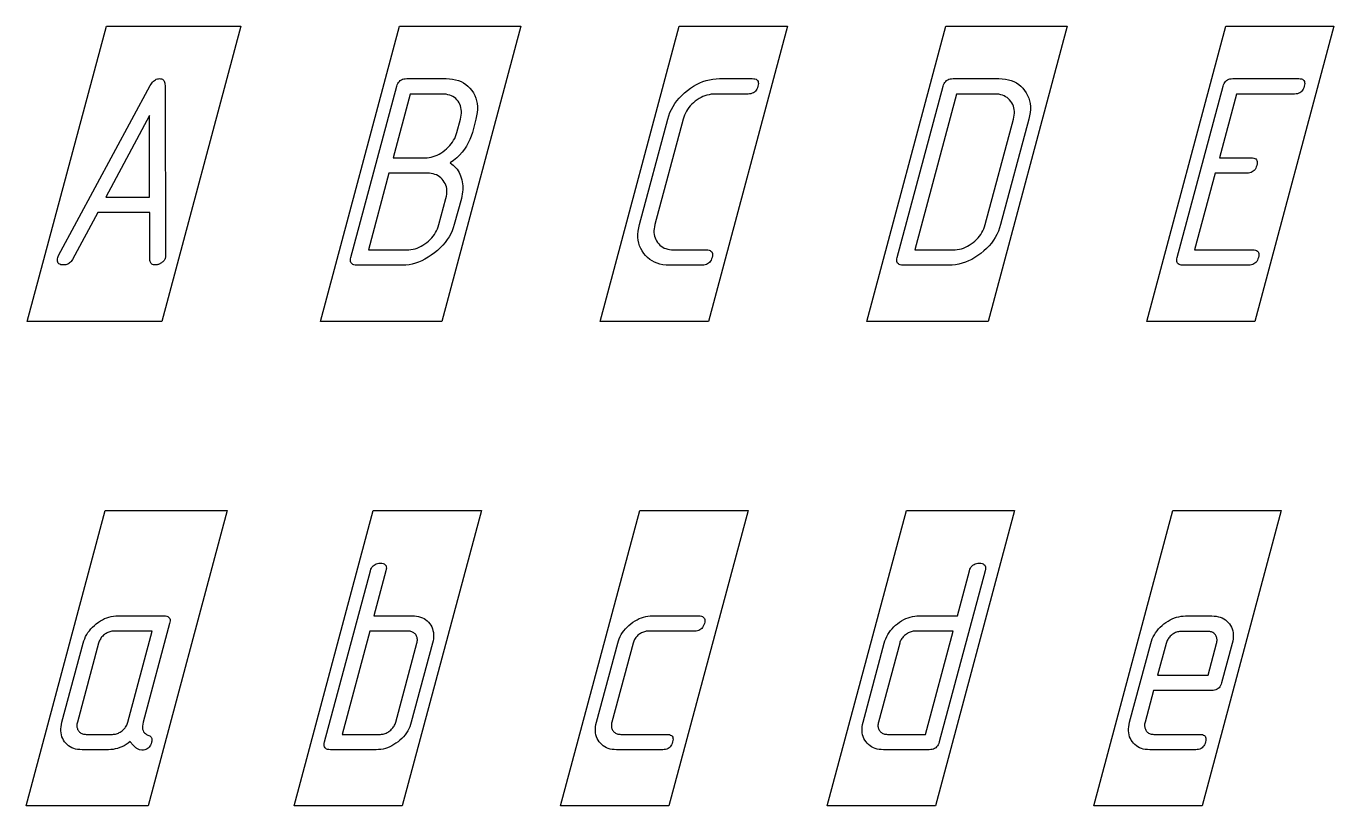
# Model space of a CAD drawing. Extents: x -1 to 349, y -110 to 9.
# Drawn here: x -0.66 to 48.04, y -56.25 to -27.2 of the extents above; entities that cross this region are included whole.
import ezdxf

# ---------------------------------------------------------------- set-up
doc = ezdxf.new("R2010")
doc.units = 0
for name, color, linetype in [('GOST_FRAME', 4, 'CONTINUOUS'), ('GOST_LAT_LOW', 6, 'CONTINUOUS'), ('GOST_LAT_UP', 5, 'CONTINUOUS')]:
    doc.layers.add(name, color=color, linetype=linetype)

msp = doc.modelspace()

# ---------------------------------------------------------------- linework, layer by layer
at = {"layer": 'GOST_FRAME'}
for points in [[(2.3272, -27.198), (7.3388, -27.198), (4.3914, -38.198), (-0.6203, -38.198)], [(13.2441, -27.198), (17.7657, -27.198), (14.8183, -38.198), (10.2967, -38.198)], [(23.6627, -27.198), (27.6943, -27.198), (24.7469, -38.198), (20.7153, -38.198)], [(33.5913, -27.198), (38.1129, -27.198), (35.1655, -38.198), (30.6439, -38.198)], [(44.0182, -27.198), (48.0415, -27.198), (45.094, -38.198), (41.0708, -38.198)], [(2.2857, -45.2511), (6.8239, -45.2511), (3.8764, -56.2511), (-0.6618, -56.2511)], [(12.2641, -45.2511), (16.2956, -45.2511), (13.3482, -56.2511), (9.3166, -56.2511)], [(22.1926, -45.2511), (26.2242, -45.2511), (23.2768, -56.2511), (19.2452, -56.2511)], [(32.1212, -45.2511), (36.1528, -45.2511), (33.2053, -56.2511), (29.1738, -56.2511)], [(42.0498, -45.2511), (46.0813, -45.2511), (43.1339, -56.2511), (39.1023, -56.2511)]]:
    msp.add_lwpolyline(points, close=True, dxfattribs=at)
at = {"layer": 'GOST_LAT_LOW'}
for points in [[(12.3787, -54.1595), (10.6678, -54.1595), (10.6133, -54.1566), (10.5662, -54.1478), (10.5265, -54.1333), (10.4942, -54.113), (10.4692, -54.0868), (10.4516, -54.0548), (10.4414, -54.017), (10.4386, -53.9734), (10.4431, -53.924), (10.455, -53.8688), (12.1641, -47.49), (12.1814, -47.4364), (12.203, -47.3884), (12.2289, -47.346), (12.2591, -47.3093), (12.2936, -47.2782), (12.3324, -47.2528), (12.3754, -47.2331), (12.4228, -47.2189), (12.4745, -47.2105), (12.5305, -47.2076), (12.5834, -47.2105), (12.6291, -47.2189), (12.6677, -47.2331), (12.6991, -47.2528), (12.7234, -47.2782), (12.7405, -47.3093), (12.7504, -47.346), (12.7532, -47.3884), (12.7488, -47.4364), (12.7372, -47.49), (12.2877, -49.1678), (13.7163, -49.1678), (13.8005, -49.1707), (13.8805, -49.1796), (13.9563, -49.1943), (14.0279, -49.215), (14.0952, -49.2415), (14.1582, -49.2739), (14.2171, -49.3123), (14.2717, -49.3565), (14.322, -49.4066), (14.3682, -49.4626), (14.4088, -49.523), (14.4427, -49.586), (14.4699, -49.6519), (14.4904, -49.7204), (14.5042, -49.7917), (14.5113, -49.8658), (14.5116, -49.9426), (14.5053, -50.0221), (14.4922, -50.1044), (14.4724, -50.1894), (13.6824, -53.1379), (13.6566, -53.2229), (13.6256, -53.3051), (13.5893, -53.3847), (13.5478, -53.4615), (13.5011, -53.5355), (13.4491, -53.6068), (13.3918, -53.6754), (13.3294, -53.7412), (13.2616, -53.8043), (13.1886, -53.8646), (13.1125, -53.9206), (13.0353, -53.9708), (12.957, -54.015), (12.8776, -54.0533), (12.7972, -54.0858), (12.7156, -54.1123), (12.633, -54.1329), (12.5493, -54.1477), (12.4646, -54.1565)], [(32.9751, -54.1595), (31.2641, -54.1595), (31.1814, -54.1565), (31.1027, -54.1475), (31.028, -54.1326), (30.9573, -54.1116), (30.8907, -54.0847), (30.828, -54.0518), (30.7694, -54.013), (30.7147, -53.9681), (30.6641, -53.9173), (30.6175, -53.8605), (30.5763, -53.7994), (30.5417, -53.7359), (30.514, -53.6699), (30.4929, -53.6013), (30.4786, -53.5303), (30.471, -53.4568), (30.4701, -53.3808), (30.476, -53.3023), (30.4886, -53.2213), (30.508, -53.1379), (31.298, -50.1894), (31.3238, -50.1044), (31.3548, -50.0221), (31.391, -49.9426), (31.4325, -49.8658), (31.4793, -49.7917), (31.5313, -49.7204), (31.5885, -49.6519), (31.651, -49.586), (31.7188, -49.523), (31.7917, -49.4626), (31.8679, -49.4066), (31.9451, -49.3565), (32.0234, -49.3123), (32.1028, -49.2739), (32.1832, -49.2415), (32.2647, -49.215), (32.3474, -49.1943), (32.431, -49.1796), (32.5158, -49.1707), (32.6016, -49.1678), (34.0219, -49.1678), (34.4715, -47.49), (34.4887, -47.4364), (34.5103, -47.3884), (34.5362, -47.346), (34.5664, -47.3093), (34.6009, -47.2782), (34.6397, -47.2528), (34.6828, -47.2331), (34.7301, -47.2189), (34.7818, -47.2105), (34.8378, -47.2076), (34.8923, -47.2105), (34.9394, -47.2189), (34.9793, -47.2331), (35.0118, -47.2528), (35.0369, -47.2782), (35.0548, -47.3093), (35.0653, -47.346), (35.0685, -47.3884), (35.0643, -47.4364), (35.0529, -47.49), (33.3437, -53.8688), (33.326, -53.924), (33.304, -53.9734), (33.2778, -54.017), (33.2473, -54.0548), (33.2126, -54.0868), (33.1736, -54.113), (33.1303, -54.1333), (33.0828, -54.1478), (33.0311, -54.1566)], [(3.65, -54.1761), (3.5548, -54.1595), (3.5308, -54.1505), (3.5075, -54.1402), (3.4849, -54.1286), (3.4629, -54.1156), (3.4417, -54.1013), (3.4211, -54.0857), (3.4012, -54.0688), (3.382, -54.0505), (3.3635, -54.0309), (3.3457, -54.01), (3.3355, -54.0024), (3.3247, -53.993), (3.3131, -53.9818), (3.3009, -53.9688), (3.2881, -53.9539), (3.2745, -53.9372), (3.2603, -53.9187), (3.2454, -53.8983), (3.2298, -53.8762), (3.2136, -53.8522), (3.1383, -53.9105), (3.0617, -53.9628), (2.9837, -54.0089), (2.9044, -54.0488), (2.8237, -54.0826), (2.7417, -54.1103), (2.6584, -54.1318), (2.5737, -54.1472), (2.4877, -54.1564), (2.4003, -54.1595), (1.4203, -54.1595), (1.336, -54.1565), (1.2562, -54.1477), (1.1806, -54.1329), (1.1093, -54.1123), (1.0424, -54.0858), (0.9798, -54.0533), (0.9215, -54.015), (0.8675, -53.9708), (0.8179, -53.9206), (0.7725, -53.8646), (0.7327, -53.8043), (0.6995, -53.7412), (0.6729, -53.6754), (0.6529, -53.6068), (0.6396, -53.5355), (0.6329, -53.4615), (0.6328, -53.3847), (0.6394, -53.3051), (0.6526, -53.2229), (0.6724, -53.1379), (1.4625, -50.1894), (1.4878, -50.1059), (1.5183, -50.0249), (1.5541, -49.9464), (1.5951, -49.8704), (1.6413, -49.7969), (1.6928, -49.7259), (1.7495, -49.6574), (1.8114, -49.5914), (1.8785, -49.5278), (1.9509, -49.4668), (2.0265, -49.41), (2.1032, -49.3591), (2.181, -49.3143), (2.26, -49.2754), (2.3401, -49.2425), (2.4214, -49.2156), (2.5038, -49.1947), (2.5873, -49.1797), (2.672, -49.1708), (2.7578, -49.1678), (4.4771, -49.1678), (4.5299, -49.1707), (4.5756, -49.1794), (4.6141, -49.1939), (4.6453, -49.2143), (4.6694, -49.2404), (4.6862, -49.2724), (4.6959, -49.3102), (4.6983, -49.3538), (4.6935, -49.4032), (4.6816, -49.4585), (3.6957, -53.1379), (3.6794, -53.2099), (3.6708, -53.2764), (3.6698, -53.3375), (3.6765, -53.393), (3.6907, -53.4431), (3.7126, -53.4877), (3.742, -53.5268), (3.7791, -53.5605), (3.8238, -53.5886), (3.8761, -53.6113), (3.9117, -53.6259), (3.9423, -53.6432), (3.9681, -53.6631), (3.9891, -53.6857), (4.0051, -53.711), (4.0164, -53.7389), (4.0227, -53.7694), (4.0242, -53.8027), (4.0208, -53.8385), (4.0125, -53.8771), (3.9945, -53.9339), (3.9724, -53.9847), (3.9463, -54.0296), (3.9161, -54.0684), (3.8819, -54.1013), (3.8436, -54.1282), (3.8013, -54.1492), (3.7549, -54.1641), (3.7045, -54.1731)], [(23.0465, -54.1595), (21.3272, -54.1595), (21.243, -54.1565), (21.1631, -54.1477), (21.0876, -54.1329), (21.0163, -54.1123), (20.9494, -54.0858), (20.8867, -54.0533), (20.8285, -54.015), (20.7745, -53.9708), (20.7248, -53.9206), (20.6795, -53.8646), (20.6396, -53.8043), (20.6064, -53.7412), (20.5798, -53.6754), (20.5599, -53.6068), (20.5466, -53.5355), (20.5399, -53.4615), (20.5398, -53.3847), (20.5464, -53.3051), (20.5596, -53.2229), (20.5794, -53.1379), (21.3694, -50.1894), (21.3948, -50.1059), (21.4255, -50.0249), (21.4614, -49.9464), (21.5027, -49.8704), (21.5493, -49.7969), (21.6013, -49.7259), (21.6585, -49.6574), (21.721, -49.5914), (21.7889, -49.5278), (21.8621, -49.4668), (21.9383, -49.41), (22.0155, -49.3591), (22.0935, -49.3143), (22.1725, -49.2754), (22.2523, -49.2425), (22.333, -49.2156), (22.4146, -49.1947), (22.4971, -49.1797), (22.5805, -49.1708), (22.6648, -49.1678), (24.384, -49.1678), (24.4385, -49.1707), (24.4856, -49.1794), (24.5253, -49.1939), (24.5576, -49.2143), (24.5826, -49.2404), (24.6002, -49.2724), (24.6104, -49.3102), (24.6133, -49.3538), (24.6087, -49.4032), (24.5968, -49.4585), (24.5796, -49.5121), (24.558, -49.5601), (24.5321, -49.6025), (24.5019, -49.6392), (24.4674, -49.6703), (24.4286, -49.6957), (24.3855, -49.7154), (24.3382, -49.7296), (24.2865, -49.738), (24.2305, -49.7409), (22.5112, -49.7409), (22.4733, -49.7422), (22.4359, -49.746), (22.3991, -49.7525), (22.3628, -49.7615), (22.3271, -49.773), (22.292, -49.7872), (22.2574, -49.8039), (22.2233, -49.8233), (22.1899, -49.8451), (22.1569, -49.8696), (22.1254, -49.896), (22.0961, -49.9236), (22.0691, -49.9525), (22.0443, -49.9826), (22.0217, -50.0139), (22.0014, -50.0465), (21.9833, -50.0804), (21.9675, -50.1154), (21.9539, -50.1518), (21.9425, -50.1894), (21.1525, -53.1379), (21.1437, -53.1755), (21.1378, -53.2118), (21.1348, -53.2469), (21.1348, -53.2807), (21.1376, -53.3133), (21.1434, -53.3447), (21.1521, -53.3748), (21.1636, -53.4037), (21.1781, -53.4313), (21.1955, -53.4576), (21.2153, -53.4821), (21.2371, -53.504), (21.2608, -53.5233), (21.2864, -53.54), (21.314, -53.5542), (21.3435, -53.5658), (21.3749, -53.5748), (21.4083, -53.5812), (21.4436, -53.5851), (21.4808, -53.5864), (23.2001, -53.5864), (23.2545, -53.5892), (23.3017, -53.5977), (23.3415, -53.6118), (23.374, -53.6316), (23.3992, -53.657), (23.417, -53.688), (23.4275, -53.7248), (23.4307, -53.7671), (23.4266, -53.8151), (23.4151, -53.8688), (23.3974, -53.924), (23.3754, -53.9734), (23.3492, -54.017), (23.3187, -54.0548), (23.284, -54.0868), (23.245, -54.113), (23.2018, -54.1333), (23.1543, -54.1478), (23.1025, -54.1566)], [(43.4873, -51.9502), (41.3279, -51.9502), (41.0096, -53.1379), (41.0012, -53.1739), (40.9957, -53.209), (40.993, -53.243), (40.9932, -53.2761), (40.9962, -53.3081), (41.002, -53.3392), (41.0107, -53.3693), (41.0222, -53.3983), (41.0366, -53.4264), (41.0538, -53.4535), (41.0734, -53.4787), (41.095, -53.5013), (41.1185, -53.5213), (41.144, -53.5385), (41.1714, -53.5532), (41.2008, -53.5651), (41.2321, -53.5744), (41.2654, -53.5811), (41.3007, -53.585), (41.3379, -53.5864), (43.0489, -53.5864), (43.1034, -53.5892), (43.1505, -53.5977), (43.1904, -53.6118), (43.2228, -53.6316), (43.248, -53.657), (43.2659, -53.688), (43.2764, -53.7248), (43.2796, -53.7671), (43.2754, -53.8151), (43.2639, -53.8688), (43.2462, -53.924), (43.2243, -53.9734), (43.1981, -54.017), (43.1676, -54.0548), (43.1328, -54.0868), (43.0939, -54.113), (43.0506, -54.1333), (43.0031, -54.1478), (42.9514, -54.1566), (42.8953, -54.1595), (41.1844, -54.1595), (41.1002, -54.1565), (41.0203, -54.1477), (40.9447, -54.1329), (40.8734, -54.1123), (40.8065, -54.0858), (40.7439, -54.0533), (40.6856, -54.015), (40.6316, -53.9708), (40.582, -53.9206), (40.5366, -53.8646), (40.4968, -53.8043), (40.4636, -53.7412), (40.437, -53.6754), (40.417, -53.6068), (40.4037, -53.5355), (40.397, -53.4615), (40.3969, -53.3847), (40.4035, -53.3051), (40.4167, -53.2229), (40.4365, -53.1379), (41.2244, -50.1977), (41.2501, -50.1127), (41.281, -50.0304), (41.317, -49.9509), (41.3582, -49.8741), (41.4046, -49.8), (41.4561, -49.7287), (41.5128, -49.6602), (41.5747, -49.5944), (41.6417, -49.5313), (41.7139, -49.4709), (41.7893, -49.4149), (41.8658, -49.3648), (41.9435, -49.3206), (42.0223, -49.2822), (42.1023, -49.2498), (42.1835, -49.2233), (42.2658, -49.2026), (42.3492, -49.1879), (42.4339, -49.179), (42.5197, -49.1761), (43.4997, -49.1761), (43.584, -49.179), (43.664, -49.1879), (43.7398, -49.2026), (43.8114, -49.2233), (43.8787, -49.2498), (43.9417, -49.2822), (44.0006, -49.3206), (44.0552, -49.3648), (44.1055, -49.4149), (44.1516, -49.4709), (44.1923, -49.5313), (44.2262, -49.5944), (44.2534, -49.6602), (44.2739, -49.7287), (44.2877, -49.8), (44.2948, -49.8741), (44.2951, -49.9509), (44.2888, -50.0304), (44.2757, -50.1127), (44.2559, -50.1977), (43.862, -51.6678), (43.8446, -51.7214), (43.8228, -51.7694), (43.7965, -51.8118), (43.7657, -51.8485), (43.7305, -51.8796), (43.6908, -51.905), (43.6466, -51.9248), (43.598, -51.9389), (43.5449, -51.9473)], [(4.0328, -49.7409), (2.6042, -49.7409), (2.5663, -49.7422), (2.5289, -49.746), (2.4921, -49.7525), (2.4559, -49.7615), (2.4201, -49.773), (2.385, -49.7872), (2.3504, -49.8039), (2.3164, -49.8233), (2.2829, -49.8451), (2.25, -49.8696), (2.2184, -49.896), (2.1892, -49.9236), (2.1621, -49.9525), (2.1373, -49.9826), (2.1147, -50.0139), (2.0944, -50.0465), (2.0763, -50.0804), (2.0605, -50.1154), (2.0469, -50.1518), (2.0355, -50.1894), (1.2455, -53.1379), (1.2367, -53.1755), (1.2308, -53.2118), (1.2279, -53.2469), (1.2278, -53.2807), (1.2307, -53.3133), (1.2364, -53.3447), (1.2451, -53.3748), (1.2567, -53.4037), (1.2712, -53.4313), (1.2886, -53.4576), (1.3084, -53.4821), (1.3301, -53.504), (1.3538, -53.5233), (1.3794, -53.54), (1.407, -53.5542), (1.4365, -53.5658), (1.4679, -53.5748), (1.5013, -53.5812), (1.5366, -53.5851), (1.5738, -53.5864), (2.5539, -53.5864), (2.5918, -53.5851), (2.6292, -53.5812), (2.666, -53.5748), (2.7023, -53.5658), (2.738, -53.5542), (2.7731, -53.54), (2.8077, -53.5233), (2.8417, -53.504), (2.8752, -53.4821), (2.9082, -53.4576), (2.9397, -53.4313), (2.969, -53.4037), (2.996, -53.3748), (3.0208, -53.3447), (3.0434, -53.3133), (3.0637, -53.2807), (3.0818, -53.2469), (3.0976, -53.2118), (3.1112, -53.1755), (3.1226, -53.1379)], [(13.891, -50.1894), (13.8998, -50.1518), (13.9057, -50.1154), (13.9087, -50.0804), (13.9087, -50.0465), (13.9059, -50.0139), (13.9001, -49.9826), (13.8914, -49.9525), (13.8799, -49.9236), (13.8654, -49.896), (13.848, -49.8696), (13.8282, -49.8451), (13.8064, -49.8233), (13.7827, -49.8039), (13.7571, -49.7872), (13.7295, -49.773), (13.7, -49.7615), (13.6686, -49.7525), (13.6352, -49.746), (13.5999, -49.7422), (13.5627, -49.7409), (12.1341, -49.7409), (11.1037, -53.5864), (12.5323, -53.5864), (12.5687, -53.585), (12.6048, -53.5811), (12.6407, -53.5744), (12.6762, -53.5651), (12.7115, -53.5532), (12.7464, -53.5385), (12.7811, -53.5213), (12.8156, -53.5013), (12.8497, -53.4787), (12.8835, -53.4535), (12.916, -53.4264), (12.9461, -53.3983), (12.9739, -53.3693), (12.9992, -53.3392), (13.0221, -53.3081), (13.0427, -53.2761), (13.0608, -53.243), (13.0766, -53.209), (13.09, -53.1739), (13.101, -53.1379)], [(33.8683, -49.7409), (32.4481, -49.7409), (32.4101, -49.7422), (32.3726, -49.7462), (32.3355, -49.7528), (32.2989, -49.7621), (32.2627, -49.7741), (32.227, -49.7887), (32.1917, -49.806), (32.1569, -49.8259), (32.1225, -49.8485), (32.0886, -49.8738), (32.056, -49.9008), (32.0259, -49.9289), (31.9982, -49.958), (31.9729, -49.988), (31.9499, -50.0191), (31.9294, -50.0512), (31.9112, -50.0842), (31.8955, -50.1183), (31.8821, -50.1533), (31.8711, -50.1894), (31.081, -53.1379), (31.0723, -53.1755), (31.0666, -53.2118), (31.0638, -53.2469), (31.064, -53.2807), (31.0673, -53.3133), (31.0735, -53.3447), (31.0827, -53.3748), (31.0949, -53.4037), (31.1101, -53.4313), (31.1283, -53.4576), (31.1489, -53.4821), (31.1713, -53.504), (31.1956, -53.5233), (31.2218, -53.54), (31.2498, -53.5542), (31.2797, -53.5658), (31.3114, -53.5748), (31.345, -53.5812), (31.3804, -53.5851), (31.4177, -53.5864), (32.8379, -53.5864)], [(43.6745, -50.1977), (43.6833, -50.1601), (43.6892, -50.1238), (43.6921, -50.0887), (43.6922, -50.0548), (43.6893, -50.0222), (43.6836, -49.9909), (43.6749, -49.9608), (43.6633, -49.9319), (43.6489, -49.9043), (43.6315, -49.8779), (43.6116, -49.8534), (43.5899, -49.8316), (43.5662, -49.8123), (43.5406, -49.7955), (43.513, -49.7814), (43.4835, -49.7698), (43.4521, -49.7608), (43.4187, -49.7543), (43.3834, -49.7505), (43.3462, -49.7492), (42.3661, -49.7492), (42.3282, -49.7505), (42.2908, -49.7543), (42.254, -49.7608), (42.2177, -49.7698), (42.182, -49.7814), (42.1469, -49.7955), (42.1123, -49.8123), (42.0783, -49.8316), (42.0448, -49.8534), (42.0119, -49.8779), (41.9803, -49.9043), (41.951, -49.9319), (41.924, -49.9608), (41.8992, -49.9909), (41.8766, -50.0222), (41.8563, -50.0548), (41.8382, -50.0887), (41.8224, -50.1238), (41.8088, -50.1601), (41.7974, -50.1977), (41.4792, -51.3854), (43.3563, -51.3854)]]:
    msp.add_lwpolyline(points, close=True, dxfattribs=at)
at = {"layer": 'GOST_LAT_UP'}
for points in [[(2.0058, -34.1379), (1.0628, -35.8904), (1.0391, -35.9298), (1.0132, -35.9651), (0.9854, -35.9963), (0.9555, -36.0233), (0.9235, -36.0461), (0.8895, -36.0648), (0.8535, -36.0793), (0.8154, -36.0897), (0.7753, -36.0959), (0.7331, -36.098), (0.6786, -36.0952), (0.6315, -36.0867), (0.5917, -36.0726), (0.5592, -36.0528), (0.534, -36.0274), (0.5162, -35.9963), (0.5057, -35.9596), (0.5025, -35.9173), (0.5066, -35.8693), (0.5181, -35.8156), (0.5464, -35.7409), (3.9615, -29.412), (3.9893, -29.363), (4.0186, -29.3193), (4.0493, -29.2806), (4.0814, -29.2472), (4.115, -29.2189), (4.15, -29.1957), (4.1865, -29.1777), (4.2244, -29.1648), (4.2638, -29.1571), (4.3046, -29.1545), (4.344, -29.1571), (4.3792, -29.1648), (4.4103, -29.1777), (4.4371, -29.1957), (4.4597, -29.2189), (4.4781, -29.2472), (4.4923, -29.2806), (4.5023, -29.3193), (4.5081, -29.363), (4.5097, -29.412), (4.5275, -35.8239), (4.5208, -35.8453), (4.5124, -35.8661), (4.5021, -35.8865), (4.4901, -35.9063), (4.4764, -35.9257), (4.4608, -35.9445), (4.4435, -35.9629), (4.4243, -35.9807), (4.4035, -35.9981), (4.3808, -36.015), (4.3573, -36.0307), (4.3341, -36.0449), (4.311, -36.0573), (4.2881, -36.0681), (4.2655, -36.0772), (4.243, -36.0847), (4.2207, -36.0905), (4.1986, -36.0947), (4.1767, -36.0972), (4.155, -36.098), (4.1156, -36.0959), (4.0802, -36.0897), (4.0489, -36.0793), (4.0218, -36.0648), (3.9987, -36.0461), (3.9797, -36.0233), (3.9649, -35.9963), (3.9541, -35.9651), (3.9475, -35.9298), (3.9449, -35.8904), (3.9411, -34.1379)], [(13.3588, -36.1063), (11.6478, -36.1063), (11.5934, -36.1034), (11.5463, -36.0947), (11.5066, -36.0801), (11.4743, -36.0598), (11.4493, -36.0336), (11.4317, -36.0017), (11.4215, -35.9639), (11.4186, -35.9203), (11.4231, -35.8708), (11.435, -35.8156), (13.1442, -29.4369), (13.1615, -29.3832), (13.1831, -29.3352), (13.209, -29.2929), (13.2392, -29.2561), (13.2736, -29.2251), (13.3124, -29.1997), (13.3555, -29.1799), (13.4029, -29.1658), (13.4546, -29.1573), (13.5106, -29.1545), (14.9807, -29.1545), (15.1038, -29.1589), (15.2208, -29.1721), (15.3316, -29.1941), (15.4362, -29.2249), (15.5347, -29.2645), (15.6269, -29.313), (15.713, -29.3702), (15.7929, -29.4362), (15.8666, -29.511), (15.9342, -29.5947), (15.9937, -29.6846), (16.0434, -29.7784), (16.0833, -29.876), (16.1133, -29.9774), (16.1336, -30.0826), (16.144, -30.1917), (16.1445, -30.3046), (16.1353, -30.4213), (16.1162, -30.5418), (16.0873, -30.6661), (15.956, -31.1561), (15.9145, -31.2916), (15.8641, -31.4223), (15.8046, -31.5481), (15.7361, -31.6691), (15.6586, -31.7853), (15.5722, -31.8967), (15.4767, -32.0032), (15.3722, -32.105), (15.2586, -32.2019), (15.1361, -32.294), (15.1934, -32.3355), (15.2469, -32.3801), (15.2969, -32.4278), (15.3431, -32.4787), (15.3857, -32.5328), (15.4246, -32.59), (15.4598, -32.6504), (15.4914, -32.714), (15.5193, -32.7806), (15.5435, -32.8505), (15.5637, -32.9224), (15.5794, -32.9953), (15.5908, -33.0693), (15.5977, -33.1442), (15.6002, -33.2201), (15.5983, -33.297), (15.5919, -33.3749), (15.5812, -33.4538), (15.566, -33.5337), (15.5464, -33.6146), (15.2838, -34.5947), (15.2479, -34.7113), (15.2035, -34.8254), (15.1506, -34.9369), (15.0891, -35.0458), (15.0192, -35.1522), (14.9406, -35.256), (14.8536, -35.3572), (14.758, -35.4558), (14.6539, -35.5519), (14.5413, -35.6453), (14.4243, -35.7329), (14.307, -35.8113), (14.1894, -35.8804), (14.0715, -35.9404), (13.9534, -35.9911), (13.835, -36.0326), (13.7164, -36.0648), (13.5975, -36.0879), (13.4783, -36.1017)], [(24.5166, -36.1063), (23.2957, -36.1063), (23.1725, -36.1019), (23.0554, -36.0887), (22.9444, -36.0667), (22.8395, -36.0359), (22.7407, -35.9963), (22.6479, -35.9478), (22.5613, -35.8906), (22.4808, -35.8246), (22.4064, -35.7498), (22.3381, -35.6661), (22.2777, -35.5762), (22.2273, -35.4824), (22.1868, -35.3848), (22.1562, -35.2834), (22.1355, -35.1782), (22.1248, -35.0691), (22.1239, -34.9562), (22.133, -34.8395), (22.1519, -34.719), (22.1808, -34.5947), (23.2334, -30.6661), (23.2712, -30.5418), (23.3168, -30.4213), (23.3703, -30.3046), (23.4317, -30.1917), (23.5009, -30.0826), (23.5779, -29.9774), (23.6629, -29.876), (23.7557, -29.7784), (23.8564, -29.6846), (23.9649, -29.5947), (24.078, -29.511), (24.1926, -29.4362), (24.3085, -29.3702), (24.4258, -29.313), (24.5444, -29.2645), (24.6645, -29.2249), (24.7859, -29.1941), (24.9087, -29.1721), (25.0329, -29.1589), (25.1584, -29.1545), (26.3793, -29.1545), (26.4338, -29.1573), (26.481, -29.1658), (26.5208, -29.1799), (26.5533, -29.1997), (26.5785, -29.2251), (26.5963, -29.2561), (26.6068, -29.2929), (26.61, -29.3352), (26.6058, -29.3832), (26.5944, -29.4369), (26.5767, -29.4921), (26.5547, -29.5415), (26.5285, -29.5851), (26.498, -29.6229), (26.4633, -29.6549), (26.4243, -29.6811), (26.3811, -29.7014), (26.3336, -29.7159), (26.2818, -29.7247), (26.2258, -29.7276), (25.0049, -29.7276), (24.9256, -29.7303), (24.8475, -29.7384), (24.7704, -29.7519), (24.6943, -29.7708), (24.6193, -29.7951), (24.5453, -29.8248), (24.4723, -29.8598), (24.4004, -29.9003), (24.3296, -29.9462), (24.2598, -29.9975), (24.1929, -30.0528), (24.1308, -30.1106), (24.0735, -30.1711), (24.021, -30.2341), (23.9733, -30.2996), (23.9303, -30.3678), (23.8922, -30.4385), (23.8588, -30.5118), (23.8303, -30.5877), (23.8065, -30.6661), (22.7539, -34.5947), (22.7361, -34.6716), (22.7244, -34.7462), (22.719, -34.8184), (22.7197, -34.8884), (22.7266, -34.956), (22.7397, -35.0213), (22.759, -35.0842), (22.7845, -35.1449), (22.8162, -35.2032), (22.8541, -35.2591), (22.8969, -35.3112), (22.9434, -35.3578), (22.9937, -35.3989), (23.0476, -35.4346), (23.1053, -35.4647), (23.1666, -35.4894), (23.2317, -35.5086), (23.3005, -35.5223), (23.373, -35.5305), (23.4492, -35.5332), (24.6702, -35.5332), (24.7246, -35.536), (24.7718, -35.5445), (24.8116, -35.5586), (24.8441, -35.5784), (24.8693, -35.6038), (24.8871, -35.6349), (24.8976, -35.6716), (24.9008, -35.714), (24.8967, -35.762), (24.8852, -35.8156), (24.8675, -35.8708), (24.8455, -35.9203), (24.8193, -35.9639), (24.7888, -36.0017), (24.7541, -36.0336), (24.7151, -36.0598), (24.6719, -36.0801), (24.6244, -36.0947), (24.5726, -36.1034)], [(33.706, -36.1063), (31.995, -36.1063), (31.9406, -36.1034), (31.8935, -36.0947), (31.8538, -36.0801), (31.8214, -36.0598), (31.7965, -36.0336), (31.7789, -36.0017), (31.7686, -35.9639), (31.7658, -35.9203), (31.7703, -35.8708), (31.7822, -35.8156), (33.4914, -29.4369), (33.5087, -29.3832), (33.5303, -29.3352), (33.5561, -29.2929), (33.5863, -29.2561), (33.6208, -29.2251), (33.6596, -29.1997), (33.7027, -29.1799), (33.7501, -29.1658), (33.8018, -29.1573), (33.8578, -29.1545), (35.5687, -29.1545), (35.6919, -29.1589), (35.809, -29.1721), (35.92, -29.1941), (36.0249, -29.2249), (36.1237, -29.2645), (36.2165, -29.313), (36.3031, -29.3702), (36.3836, -29.4362), (36.458, -29.511), (36.5263, -29.5947), (36.5867, -29.6846), (36.6371, -29.7784), (36.6776, -29.876), (36.7082, -29.9774), (36.7289, -30.0826), (36.7396, -30.1917), (36.7405, -30.3046), (36.7314, -30.4213), (36.7125, -30.5418), (36.6836, -30.6661), (35.631, -34.5947), (35.5932, -34.719), (35.5476, -34.8395), (35.4941, -34.9562), (35.4327, -35.0691), (35.3635, -35.1782), (35.2864, -35.2834), (35.2015, -35.3848), (35.1087, -35.4824), (35.008, -35.5762), (34.8995, -35.6661), (34.7864, -35.7498), (34.6718, -35.8246), (34.5559, -35.8906), (34.4386, -35.9478), (34.32, -35.9963), (34.1999, -36.0359), (34.0785, -36.0667), (33.9557, -36.0887), (33.8315, -36.1019)], [(44.8721, -36.1063), (42.4136, -36.1063), (42.3607, -36.1034), (42.3151, -36.0947), (42.2766, -36.0801), (42.2454, -36.0598), (42.2213, -36.0336), (42.2045, -36.0017), (42.1948, -35.9639), (42.1924, -35.9203), (42.1971, -35.8708), (42.2091, -35.8156), (43.9183, -29.4369), (43.9355, -29.3832), (43.9568, -29.3352), (43.9823, -29.2929), (44.0119, -29.2561), (44.0456, -29.2251), (44.0835, -29.1997), (44.1255, -29.1799), (44.1717, -29.1658), (44.2219, -29.1573), (44.2764, -29.1545), (46.7348, -29.1545), (46.7877, -29.1573), (46.8335, -29.1658), (46.872, -29.1799), (46.9035, -29.1997), (46.9277, -29.2251), (46.9448, -29.2561), (46.9547, -29.2929), (46.9575, -29.3352), (46.9531, -29.3832), (46.9416, -29.4369), (46.9239, -29.4921), (46.9022, -29.5415), (46.8764, -29.5851), (46.8465, -29.6229), (46.8125, -29.6549), (46.7745, -29.6811), (46.7323, -29.7014), (46.686, -29.7159), (46.6357, -29.7247), (46.5813, -29.7276), (44.4135, -29.7276), (43.777, -32.103), (44.9564, -32.103), (45.0109, -32.1058), (45.058, -32.1143), (45.0979, -32.1284), (45.1303, -32.1482), (45.1555, -32.1736), (45.1734, -32.2047), (45.1839, -32.2414), (45.1871, -32.2837), (45.1829, -32.3317), (45.1714, -32.3854), (45.1537, -32.4406), (45.1318, -32.49), (45.1056, -32.5336), (45.0751, -32.5714), (45.0403, -32.6034), (45.0014, -32.6296), (44.9581, -32.6499), (44.9106, -32.6645), (44.8589, -32.6732), (44.8028, -32.6761), (43.6234, -32.6761), (42.8579, -35.5332), (45.0257, -35.5332), (45.0785, -35.536), (45.1243, -35.5445), (45.1629, -35.5586), (45.1943, -35.5784), (45.2185, -35.6038), (45.2356, -35.6349), (45.2456, -35.6716), (45.2483, -35.714), (45.2439, -35.762), (45.2324, -35.8156), (45.2148, -35.8708), (45.193, -35.9203), (45.1672, -35.9639), (45.1373, -36.0017), (45.1034, -36.0336), (45.0653, -36.0598), (45.0231, -36.0801), (44.9769, -36.0947), (44.9265, -36.1034)], [(15.5142, -30.6661), (15.5325, -30.5877), (15.5447, -30.5118), (15.5509, -30.4385), (15.5509, -30.3678), (15.5449, -30.2996), (15.5328, -30.2341), (15.5146, -30.1711), (15.4903, -30.1106), (15.4599, -30.0528), (15.4234, -29.9975), (15.3819, -29.9462), (15.3363, -29.9003), (15.2867, -29.8598), (15.2331, -29.8248), (15.1755, -29.7951), (15.1139, -29.7708), (15.0482, -29.7519), (14.9785, -29.7384), (14.9048, -29.7303), (14.8271, -29.7276), (13.6394, -29.7276), (13.0029, -32.103), (14.1906, -32.103), (14.2683, -32.1002), (14.3451, -32.0919), (14.4211, -32.0779), (14.4962, -32.0585), (14.5706, -32.0334), (14.644, -32.0028), (14.7167, -31.9667), (14.7885, -31.9249), (14.8595, -31.8776), (14.9296, -31.8248), (14.9969, -31.768), (15.0593, -31.709), (15.1169, -31.6477), (15.1695, -31.5842), (15.2173, -31.5185), (15.2601, -31.4505), (15.2981, -31.3803), (15.3313, -31.3078), (15.3595, -31.2331), (15.3829, -31.1561)], [(36.1105, -30.6661), (36.1283, -30.5892), (36.14, -30.5146), (36.1454, -30.4424), (36.1447, -30.3724), (36.1378, -30.3048), (36.1247, -30.2395), (36.1054, -30.1766), (36.0799, -30.1159), (36.0482, -30.0576), (36.0103, -30.0017), (35.9675, -29.9496), (35.921, -29.903), (35.8707, -29.8619), (35.8168, -29.8262), (35.7591, -29.7961), (35.6978, -29.7714), (35.6327, -29.7522), (35.5639, -29.7385), (35.4914, -29.7303), (35.4152, -29.7276), (33.9866, -29.7276), (32.431, -35.5332), (33.8595, -35.5332), (33.9388, -35.5305), (34.0169, -35.5224), (34.094, -35.5089), (34.1701, -35.49), (34.2451, -35.4657), (34.3191, -35.436), (34.3921, -35.401), (34.464, -35.3605), (34.5348, -35.3146), (34.6046, -35.2633), (34.6715, -35.208), (34.7336, -35.1502), (34.7909, -35.0897), (34.8434, -35.0267), (34.8911, -34.9612), (34.9341, -34.893), (34.9722, -34.8223), (35.0056, -34.749), (35.0341, -34.6731), (35.0579, -34.5947)], [(3.9352, -30.5332), (2.3089, -33.5648), (3.9368, -33.5648)], [(14.9733, -33.6146), (14.9911, -33.5377), (15.0028, -33.4631), (15.0082, -33.3909), (15.0075, -33.3209), (15.0005, -33.2533), (14.9874, -33.188), (14.9681, -33.1251), (14.9426, -33.0645), (14.911, -33.0061), (14.8731, -32.9502), (14.8303, -32.8981), (14.7838, -32.8515), (14.7335, -32.8104), (14.6796, -32.7748), (14.6219, -32.7446), (14.5605, -32.7199), (14.4955, -32.7007), (14.4267, -32.687), (14.3541, -32.6788), (14.2779, -32.6761), (12.8494, -32.6761), (12.0838, -35.5332), (13.5124, -35.5332), (13.5916, -35.5305), (13.6697, -35.5224), (13.7469, -35.5089), (13.8229, -35.49), (13.898, -35.4657), (13.972, -35.436), (14.0449, -35.401), (14.1168, -35.3605), (14.1876, -35.3146), (14.2574, -35.2633), (14.3243, -35.208), (14.3864, -35.1502), (14.4437, -35.0897), (14.4962, -35.0267), (14.544, -34.9612), (14.5869, -34.893), (14.625, -34.8223), (14.6584, -34.749), (14.6869, -34.6731), (14.7107, -34.5947)]]:
    msp.add_lwpolyline(points, close=True, dxfattribs=at)

doc.saveas('drawing.dxf')
